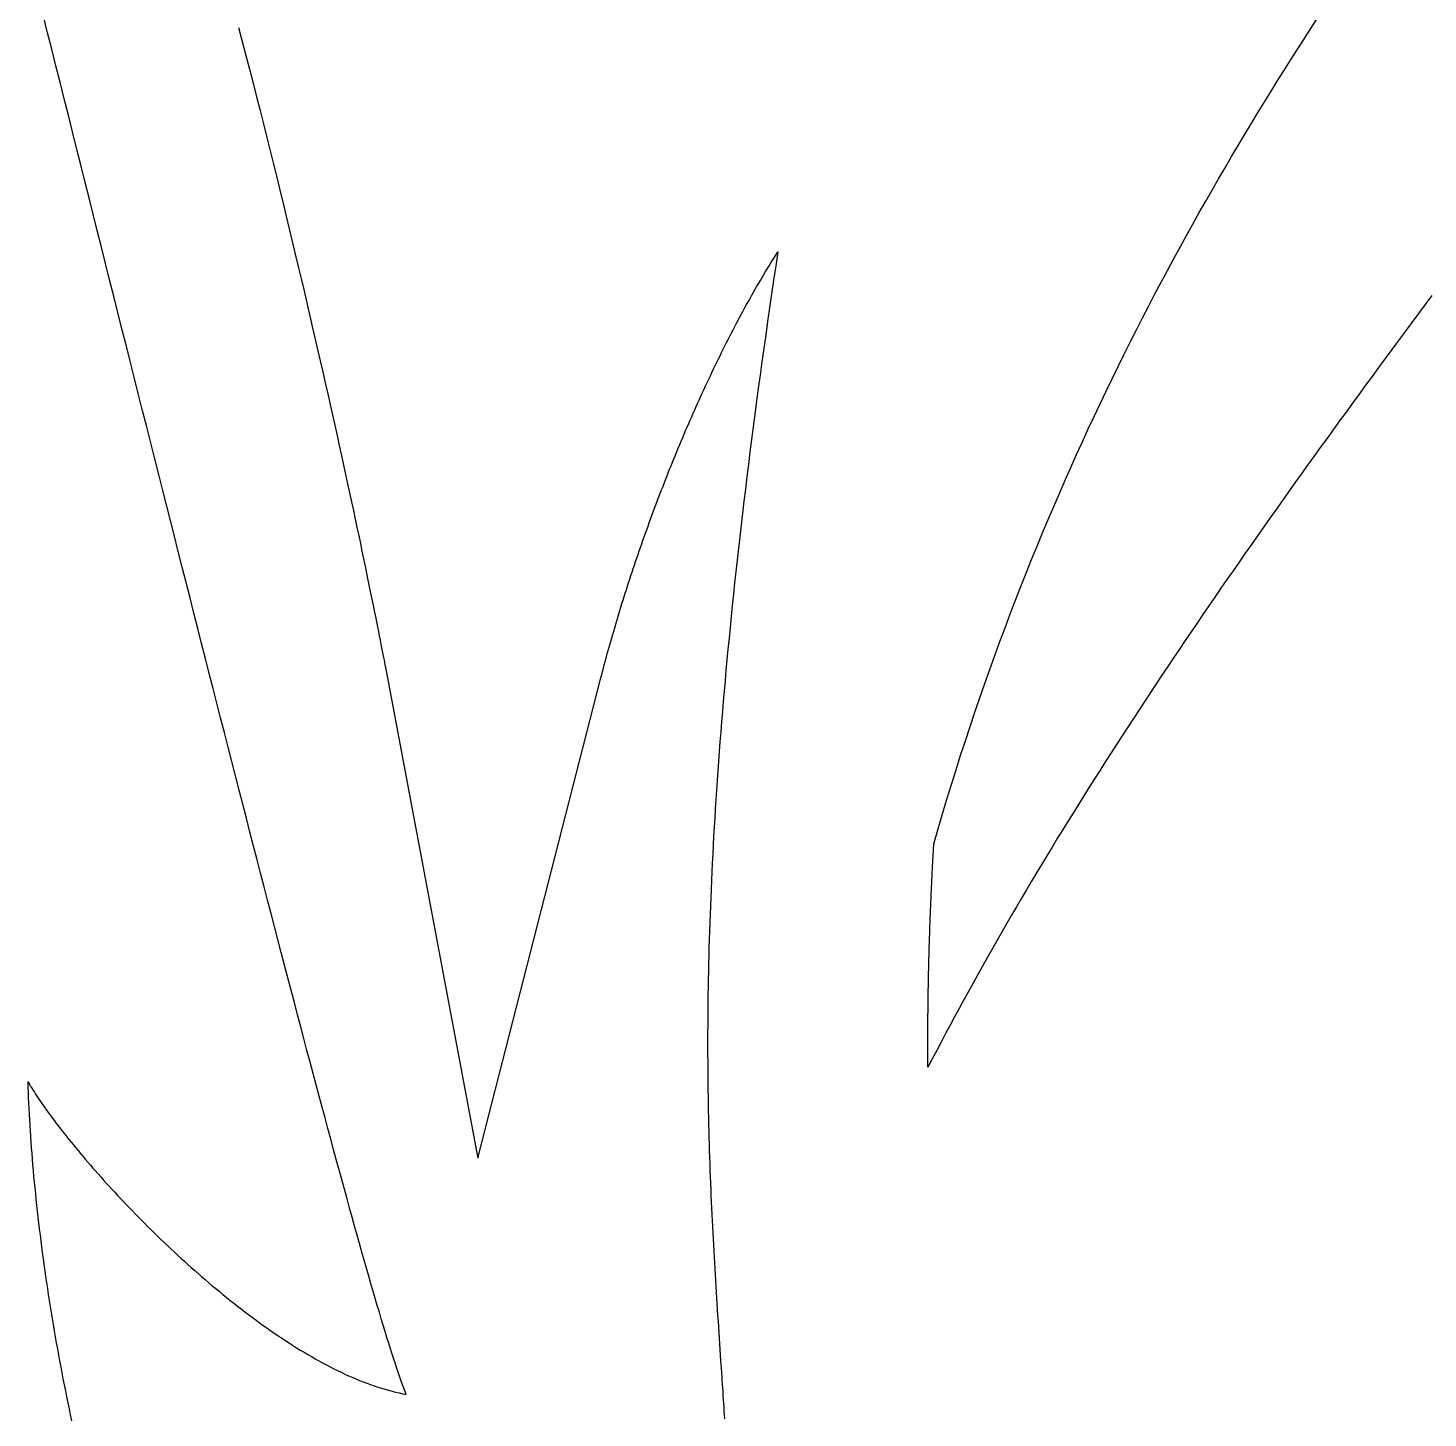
# Model space of a CAD drawing. Extents: x 5 to 105, y 2 to 136.
# Drawn here: x 77.77 to 86.14, y 38.68 to 46.99 of the extents above; entities that cross this region are included whole.
import ezdxf

# ---------------------------------------------------------------- set-up
doc = ezdxf.new("R2010")
doc.units = 0
doc.layers.get('0').update_dxf_attribs({"linetype": 'CONTINUOUS'})

msp = doc.modelspace()

# ---------------------------------------------------------------- linework, layer by layer
at = {"color": 7}
msp.add_lwpolyline([(79.9124, 43.1477), (80.4602, 40.2333), (81.1966, 43.1059)], dxfattribs=at)
for points in [[(80.0326, 38.82, 0), (80.0256, 38.8378, 0), (80.0183, 38.857, 0), (80.0107, 38.8776, 0), (80.0028, 38.8997, 0), (79.9945, 38.9232, 0), (79.986, 38.9481, 0), (79.9771, 38.9745, 0), (79.9679, 39.0022, 0), (79.9584, 39.0312, 0), (79.9486, 39.0617, 0), (79.9386, 39.0934, 0), (79.9282, 39.1265, 0), (79.9175, 39.1609, 0), (79.9065, 39.1967, 0), (79.8953, 39.2337, 0), (79.8837, 39.272, 0), (79.8719, 39.3115, 0), (79.8598, 39.3523, 0), (79.8474, 39.3943, 0), (79.8348, 39.4376, 0), (79.8219, 39.4821, 0), (79.8087, 39.5277, 0), (79.7953, 39.5746, 0), (79.7816, 39.6226, 0), (79.7676, 39.6718, 0), (79.7534, 39.7221, 0), (79.739, 39.7736, 0), (79.7242, 39.8261, 0), (79.7093, 39.8798, 0), (79.6941, 39.9346, 0), (79.6787, 39.9904, 0), (79.663, 40.0473, 0), (79.6471, 40.1053, 0), (79.631, 40.1642, 0), (79.6146, 40.2243, 0), (79.598, 40.2853, 0), (79.5812, 40.3473, 0), (79.5642, 40.4103, 0), (79.547, 40.4743, 0), (79.5295, 40.5392, 0), (79.5119, 40.6051, 0), (79.494, 40.6719, 0), (79.476, 40.7396, 0), (79.4577, 40.8082, 0), (79.4392, 40.8778, 0), (79.4206, 40.9482, 0), (79.4018, 41.0194, 0), (79.3827, 41.0915, 0), (79.3635, 41.1645, 0), (79.3441, 41.2383, 0), (79.3245, 41.3128, 0), (79.3048, 41.3882, 0), (79.2849, 41.4644, 0), (79.2648, 41.5413, 0), (79.2445, 41.619, 0), (79.2241, 41.6974, 0), (79.2035, 41.7766, 0), (79.1828, 41.8565, 0), (79.1619, 41.9371, 0), (79.1409, 42.0184, 0), (79.1197, 42.1003, 0), (79.0983, 42.183, 0), (79.0769, 42.2662, 0), (79.0552, 42.3501, 0), (79.0335, 42.4347, 0), (79.0116, 42.5198, 0), (78.9896, 42.6056, 0), (78.9674, 42.6919, 0), (78.9452, 42.7788, 0), (78.9228, 42.8663, 0), (78.9003, 42.9543, 0), (78.8777, 43.0428, 0), (78.8549, 43.1318, 0), (78.8321, 43.2214, 0), (78.8091, 43.3115, 0), (78.7861, 43.402, 0), (78.7629, 43.493, 0), (78.7397, 43.5844, 0), (78.7163, 43.6763, 0), (78.6929, 43.7686, 0), (78.6694, 43.8613, 0), (78.6458, 43.9544, 0), (78.6221, 44.0479, 0), (78.5983, 44.1418, 0), (78.5745, 44.236, 0), (78.5506, 44.3306, 0), (78.5266, 44.4255, 0), (78.5025, 44.5207, 0), (78.4784, 44.6163, 0), (78.4542, 44.7121, 0), (78.43, 44.8082, 0), (78.4057, 44.9045, 0), (78.3813, 45.0012, 0), (78.357, 45.098, 0), (78.3325, 45.1951, 0), (78.308, 45.2924, 0), (78.2835, 45.3899, 0), (78.259, 45.4876, 0), (78.2344, 45.5854, 0), (78.2097, 45.6834, 0), (78.1851, 45.7816, 0), (78.1604, 45.8798, 0), (78.1357, 45.9782, 0), (78.111, 46.0767, 0), (78.0863, 46.1753, 0), (78.0615, 46.274, 0), (78.0368, 46.3728, 0), (78.012, 46.4716, 0), (77.9873, 46.5704, 0), (77.9625, 46.6692, 0), (77.9377, 46.7681, 0), (77.913, 46.867, 0), (77.8882, 46.9658, 0), (77.8635, 47.0647, 0)], [(79.0304, 46.9973, 0), (79.0523, 46.9134, 0), (79.074, 46.8299, 0), (79.0954, 46.7469, 0), (79.1166, 46.6643, 0), (79.1375, 46.5822, 0), (79.1582, 46.5006, 0), (79.1787, 46.4196, 0), (79.1989, 46.3391, 0), (79.2188, 46.2591, 0), (79.2385, 46.1797, 0), (79.2579, 46.1009, 0), (79.2771, 46.0228, 0), (79.2961, 45.9452, 0), (79.3147, 45.8684, 0), (79.3331, 45.7921, 0), (79.3513, 45.7166, 0), (79.3692, 45.6418, 0), (79.3868, 45.5677, 0), (79.4042, 45.4944, 0), (79.4213, 45.4218, 0), (79.4381, 45.35, 0), (79.4546, 45.279, 0), (79.4709, 45.2088, 0), (79.487, 45.1395, 0), (79.5027, 45.071, 0), (79.5182, 45.0034, 0), (79.5334, 44.9367, 0), (79.5483, 44.8709, 0), (79.5629, 44.806, 0), (79.5773, 44.7421, 0), (79.5914, 44.6791, 0), (79.6052, 44.6171, 0), (79.6187, 44.5562, 0), (79.6319, 44.4962, 0), (79.6449, 44.4373, 0), (79.6575, 44.3795, 0), (79.6699, 44.3227, 0), (79.682, 44.267, 0), (79.6938, 44.2125, 0), (79.7052, 44.1591, 0), (79.7164, 44.1068, 0), (79.7274, 44.0557, 0), (79.738, 44.0058, 0), (79.7483, 43.9571, 0), (79.7583, 43.9096, 0), (79.768, 43.8634, 0), (79.7774, 43.8184, 0), (79.7865, 43.7747, 0), (79.7953, 43.7324, 0), (79.8038, 43.6913, 0), (79.812, 43.6516, 0), (79.8198, 43.6132, 0), (79.8274, 43.5762, 0), (79.8346, 43.5406, 0), (79.8416, 43.5064, 0), (79.8482, 43.4737, 0), (79.8545, 43.4424, 0), (79.8605, 43.4125, 0), (79.8662, 43.3842, 0), (79.8715, 43.3573, 0), (79.8765, 43.332, 0), (79.8812, 43.3082, 0), (79.8856, 43.286, 0), (79.8897, 43.2653, 0), (79.8934, 43.2463, 0), (79.8968, 43.2289, 0), (79.8999, 43.2131, 0), (79.9026, 43.1989, 0), (79.905, 43.1864, 0), (79.9071, 43.1757, 0), (79.9088, 43.1666, 0), (79.9103, 43.1592, 0), (79.9113, 43.1536, 0), (79.912, 43.1498, 0), (79.9124, 43.1477, 0)], [(83.188, 42.1139, 0), (83.2138, 42.2034, 0), (83.2399, 42.2924, 0), (83.2665, 42.3809, 0), (83.2935, 42.469, 0), (83.3208, 42.5565, 0), (83.3485, 42.6436, 0), (83.3766, 42.7303, 0), (83.4051, 42.8164, 0), (83.4339, 42.9021, 0), (83.4631, 42.9873, 0), (83.4926, 43.0721, 0), (83.5225, 43.1564, 0), (83.5527, 43.2402, 0), (83.5832, 43.3236, 0), (83.614, 43.4065, 0), (83.6452, 43.4889, 0), (83.6767, 43.5709, 0), (83.7085, 43.6524, 0), (83.7406, 43.7334, 0), (83.773, 43.814, 0), (83.8056, 43.8942, 0), (83.8386, 43.9738, 0), (83.8718, 44.0531, 0), (83.9053, 44.1318, 0), (83.9391, 44.2102, 0), (83.9731, 44.288, 0), (84.0074, 44.3655, 0), (84.042, 44.4424, 0), (84.0767, 44.519, 0), (84.1117, 44.5951, 0), (84.147, 44.6707, 0), (84.1824, 44.7459, 0), (84.2181, 44.8206, 0), (84.254, 44.8949, 0), (84.2901, 44.9688, 0), (84.3264, 45.0422, 0), (84.3629, 45.1152, 0), (84.3996, 45.1878, 0), (84.4365, 45.2599, 0), (84.4735, 45.3316, 0), (84.5107, 45.4028, 0), (84.5481, 45.4736, 0), (84.5856, 45.544, 0), (84.6233, 45.614, 0), (84.6612, 45.6835, 0), (84.6992, 45.7526, 0), (84.7373, 45.8212, 0), (84.7755, 45.8895, 0), (84.8139, 45.9573, 0), (84.8524, 46.0247, 0), (84.891, 46.0916, 0), (84.9297, 46.1582, 0), (84.9685, 46.2243, 0), (85.0074, 46.29, 0), (85.0464, 46.3553, 0), (85.0854, 46.4201, 0), (85.1246, 46.4846, 0), (85.1638, 46.5486, 0), (85.2031, 46.6122, 0), (85.2424, 46.6755, 0), (85.2818, 46.7382, 0), (85.3212, 46.8006, 0), (85.3607, 46.8626, 0), (85.4002, 46.9242, 0), (85.4398, 46.9853, 0), (85.4793, 47.0461, 0)], [(81.1966, 43.1059, 0), (81.2017, 43.1254, 0), (81.2068, 43.1451, 0), (81.212, 43.1648, 0), (81.2172, 43.1846, 0), (81.2225, 43.2044, 0), (81.2279, 43.2243, 0), (81.2334, 43.2443, 0), (81.2389, 43.2643, 0), (81.2445, 43.2844, 0), (81.2501, 43.3046, 0), (81.2559, 43.3248, 0), (81.2616, 43.345, 0), (81.2675, 43.3654, 0), (81.2734, 43.3857, 0), (81.2794, 43.4062, 0), (81.2854, 43.4266, 0), (81.2915, 43.4472, 0), (81.2977, 43.4677, 0), (81.3039, 43.4884, 0), (81.3102, 43.509, 0), (81.3166, 43.5297, 0), (81.323, 43.5505, 0), (81.3295, 43.5713, 0), (81.336, 43.5921, 0), (81.3426, 43.6129, 0), (81.3493, 43.6338, 0), (81.356, 43.6547, 0), (81.3628, 43.6757, 0), (81.3696, 43.6967, 0), (81.3765, 43.7177, 0), (81.3835, 43.7387, 0), (81.3905, 43.7598, 0), (81.3975, 43.7809, 0), (81.4047, 43.802, 0), (81.4118, 43.8232, 0), (81.4191, 43.8443, 0), (81.4263, 43.8655, 0), (81.4337, 43.8867, 0), (81.4411, 43.9079, 0), (81.4485, 43.9291, 0), (81.456, 43.9503, 0), (81.4636, 43.9716, 0), (81.4712, 43.9928, 0), (81.4789, 44.0141, 0), (81.4866, 44.0354, 0), (81.4943, 44.0566, 0), (81.5022, 44.0779, 0), (81.51, 44.0992, 0), (81.5179, 44.1205, 0), (81.5259, 44.1417, 0), (81.5339, 44.163, 0), (81.542, 44.1843, 0), (81.5501, 44.2055, 0), (81.5583, 44.2268, 0), (81.5665, 44.248, 0), (81.5747, 44.2693, 0), (81.583, 44.2905, 0), (81.5914, 44.3117, 0), (81.5998, 44.3329, 0), (81.6082, 44.354, 0), (81.6167, 44.3752, 0), (81.6252, 44.3963, 0), (81.6338, 44.4175, 0), (81.6424, 44.4385, 0), (81.6511, 44.4596, 0), (81.6598, 44.4807, 0), (81.6685, 44.5017, 0), (81.6773, 44.5227, 0), (81.6861, 44.5436, 0), (81.695, 44.5645, 0), (81.7039, 44.5854, 0), (81.7129, 44.6063, 0), (81.7219, 44.6271, 0), (81.7309, 44.6479, 0), (81.74, 44.6686, 0), (81.7491, 44.6893, 0), (81.7582, 44.71, 0), (81.7674, 44.7306, 0), (81.7766, 44.7512, 0), (81.7859, 44.7717, 0), (81.7952, 44.7922, 0), (81.8045, 44.8126, 0), (81.8139, 44.833, 0), (81.8233, 44.8533, 0), (81.8328, 44.8736, 0), (81.8422, 44.8938, 0), (81.8517, 44.9139, 0), (81.8613, 44.934, 0), (81.8709, 44.9541, 0), (81.8805, 44.974, 0), (81.8901, 44.994, 0), (81.8998, 45.0138, 0), (81.9095, 45.0336, 0), (81.9192, 45.0533, 0), (81.929, 45.0729, 0), (81.9388, 45.0925, 0), (81.9486, 45.112, 0), (81.9585, 45.1314, 0), (81.9684, 45.1508, 0), (81.9783, 45.17, 0), (81.9882, 45.1892, 0), (81.9982, 45.2083, 0), (82.0082, 45.2274, 0), (82.0182, 45.2463, 0), (82.0283, 45.2652, 0), (82.0383, 45.2839, 0), (82.0485, 45.3026, 0), (82.0586, 45.3212, 0), (82.0687, 45.3397, 0), (82.0789, 45.3581, 0), (82.0891, 45.3765, 0), (82.0993, 45.3947, 0), (82.1096, 45.4128, 0), (82.1199, 45.4308, 0), (82.1302, 45.4488, 0), (82.1405, 45.4666, 0), (82.1508, 45.4843, 0), (82.1612, 45.5019, 0), (82.1716, 45.5195, 0), (82.182, 45.5369, 0), (82.1924, 45.5542, 0), (82.2028, 45.5714, 0), (82.2133, 45.5884, 0), (82.2238, 45.6054, 0), (82.2343, 45.6222, 0), (82.2448, 45.639, 0), (82.2553, 45.6556, 0)], [(82.2553, 45.6556, 0), (82.2426, 45.5706, 0), (82.2301, 45.4863, 0), (82.2178, 45.4028, 0), (82.2057, 45.32, 0), (82.1939, 45.238, 0), (82.1824, 45.1567, 0), (82.171, 45.0761, 0), (82.1599, 44.9962, 0), (82.149, 44.917, 0), (82.1384, 44.8385, 0), (82.128, 44.7607, 0), (82.1177, 44.6836, 0), (82.1078, 44.6072, 0), (82.098, 44.5315, 0), (82.0884, 44.4565, 0), (82.0791, 44.3821, 0), (82.0699, 44.3084, 0), (82.061, 44.2353, 0), (82.0523, 44.1629, 0), (82.0438, 44.0912, 0), (82.0355, 44.0201, 0), (82.0274, 43.9496, 0), (82.0195, 43.8797, 0), (82.0117, 43.8105, 0), (82.0042, 43.7419, 0), (81.9969, 43.674, 0), (81.9898, 43.6066, 0), (81.9828, 43.5398, 0), (81.9761, 43.4737, 0), (81.9695, 43.4081, 0), (81.9632, 43.3431, 0), (81.957, 43.2788, 0), (81.9509, 43.2149, 0), (81.9451, 43.1517, 0), (81.9394, 43.089, 0), (81.934, 43.0269, 0), (81.9286, 42.9653, 0), (81.9235, 42.9043, 0), (81.9185, 42.8439, 0), (81.9137, 42.784, 0), (81.9091, 42.7246, 0), (81.9046, 42.6657, 0), (81.9003, 42.6074, 0), (81.8961, 42.5496, 0), (81.8921, 42.4923, 0), (81.8883, 42.4355, 0), (81.8846, 42.3792, 0), (81.881, 42.3234, 0), (81.8776, 42.2681, 0), (81.8744, 42.2132, 0), (81.8713, 42.1589, 0), (81.8683, 42.105, 0), (81.8655, 42.0516, 0), (81.8628, 41.9987, 0), (81.8603, 41.9462, 0), (81.8579, 41.8942, 0), (81.8556, 41.8426, 0), (81.8535, 41.7915, 0), (81.8515, 41.7408, 0), (81.8496, 41.6905, 0), (81.8478, 41.6407, 0), (81.8462, 41.5913, 0), (81.8447, 41.5423, 0), (81.8433, 41.4937, 0), (81.842, 41.4455, 0), (81.8409, 41.3977, 0), (81.8398, 41.3503, 0), (81.8389, 41.3033, 0), (81.8381, 41.2567, 0), (81.8374, 41.2104, 0), (81.8368, 41.1646, 0), (81.8363, 41.1191, 0), (81.8359, 41.0739, 0), (81.8356, 41.0291, 0), (81.8354, 40.9847, 0), (81.8353, 40.9406, 0), (81.8353, 40.8968, 0), (81.8354, 40.8534, 0), (81.8356, 40.8103, 0), (81.8358, 40.7675, 0), (81.8362, 40.725, 0), (81.8366, 40.6829, 0), (81.8372, 40.6411, 0), (81.8378, 40.5995, 0), (81.8385, 40.5583, 0), (81.8392, 40.5173, 0), (81.8401, 40.4767, 0), (81.841, 40.4363, 0), (81.8419, 40.3961, 0), (81.843, 40.3563, 0), (81.8441, 40.3167, 0), (81.8453, 40.2774, 0), (81.8466, 40.2383, 0), (81.8479, 40.1995, 0), (81.8492, 40.1609, 0), (81.8507, 40.1226, 0), (81.8522, 40.0844, 0), (81.8537, 40.0465, 0), (81.8553, 40.0089, 0), (81.8569, 39.9714, 0), (81.8586, 39.9342, 0), (81.8604, 39.8971, 0), (81.8621, 39.8603, 0), (81.864, 39.8236, 0), (81.8658, 39.7871, 0), (81.8677, 39.7508, 0), (81.8697, 39.7147, 0), (81.8716, 39.6788, 0), (81.8737, 39.643, 0), (81.8757, 39.6074, 0), (81.8778, 39.5719, 0), (81.8799, 39.5366, 0), (81.882, 39.5015, 0), (81.8841, 39.4664, 0), (81.8863, 39.4315, 0), (81.8885, 39.3968, 0), (81.8907, 39.3621, 0), (81.8929, 39.3276, 0), (81.8951, 39.2932, 0), (81.8973, 39.2588, 0), (81.8996, 39.2246, 0), (81.9018, 39.1905, 0), (81.9041, 39.1565, 0), (81.9064, 39.1225, 0), (81.9086, 39.0887, 0), (81.9109, 39.0549, 0), (81.9131, 39.0211, 0)], [(86.1659, 45.3931, 0), (86.1258, 45.3392, 0), (86.0859, 45.2853, 0), (86.046, 45.2315, 0), (86.0062, 45.1778, 0), (85.9666, 45.1241, 0), (85.927, 45.0705, 0), (85.8876, 45.0169, 0), (85.8483, 44.9634, 0), (85.8091, 44.9099, 0), (85.77, 44.8565, 0), (85.731, 44.8032, 0), (85.6921, 44.7499, 0), (85.6534, 44.6966, 0), (85.6147, 44.6434, 0), (85.5762, 44.5903, 0), (85.5379, 44.5372, 0), (85.4996, 44.4841, 0), (85.4615, 44.4312, 0), (85.4235, 44.3782, 0), (85.3856, 44.3253, 0), (85.3478, 44.2725, 0), (85.3102, 44.2197, 0), (85.2727, 44.1669, 0), (85.2354, 44.1142, 0), (85.1981, 44.0616, 0), (85.161, 44.009, 0), (85.1241, 43.9564, 0), (85.0873, 43.9039, 0), (85.0506, 43.8515, 0), (85.0141, 43.7991, 0), (84.9777, 43.7467, 0), (84.9414, 43.6944, 0), (84.9053, 43.6421, 0), (84.8693, 43.5899, 0), (84.8335, 43.5377, 0), (84.7979, 43.4856, 0), (84.7623, 43.4335, 0), (84.727, 43.3814, 0), (84.6918, 43.3294, 0), (84.6567, 43.2775, 0), (84.6218, 43.2255, 0), (84.587, 43.1737, 0), (84.5524, 43.1218, 0), (84.518, 43.07, 0), (84.4837, 43.0183, 0), (84.4496, 42.9666, 0), (84.4156, 42.9149, 0), (84.3819, 42.8633, 0), (84.3482, 42.8117, 0), (84.3148, 42.7601, 0), (84.2815, 42.7086, 0), (84.2484, 42.6571, 0), (84.2154, 42.6057, 0), (84.1826, 42.5543, 0), (84.15, 42.503, 0), (84.1176, 42.4516, 0), (84.0853, 42.4004, 0), (84.0532, 42.3491, 0), (84.0213, 42.2979, 0), (83.9896, 42.2467, 0), (83.958, 42.1956, 0), (83.9267, 42.1445, 0), (83.8955, 42.0934, 0), (83.8645, 42.0424, 0), (83.8336, 41.9914, 0), (83.803, 41.9404, 0), (83.7726, 41.8895, 0), (83.7423, 41.8386, 0), (83.7123, 41.7877, 0), (83.6824, 41.7369, 0), (83.6527, 41.6861, 0), (83.6232, 41.6354, 0), (83.5939, 41.5846, 0), (83.5649, 41.5339, 0), (83.536, 41.4832, 0), (83.5073, 41.4326, 0), (83.4788, 41.382, 0), (83.4505, 41.3314, 0), (83.4224, 41.2809, 0), (83.3945, 41.2303, 0), (83.3668, 41.1799, 0), (83.3394, 41.1294, 0), (83.3121, 41.079, 0), (83.2851, 41.0285, 0), (83.2582, 40.9782, 0), (83.2316, 40.9278, 0), (83.2052, 40.8775, 0), (83.179, 40.8272, 0), (83.153, 40.7769, 0)], [(83.153, 40.7769, 0), (83.1529, 40.7863, 0), (83.1529, 40.7956, 0), (83.1528, 40.805, 0), (83.1528, 40.8144, 0), (83.1527, 40.8238, 0), (83.1527, 40.8332, 0), (83.1526, 40.8426, 0), (83.1526, 40.8521, 0), (83.1525, 40.8616, 0), (83.1525, 40.8711, 0), (83.1525, 40.8806, 0), (83.1525, 40.8901, 0), (83.1525, 40.8996, 0), (83.1525, 40.9092, 0), (83.1525, 40.9188, 0), (83.1525, 40.9283, 0), (83.1525, 40.938, 0), (83.1525, 40.9476, 0), (83.1525, 40.9572, 0), (83.1525, 40.9669, 0), (83.1525, 40.9765, 0), (83.1526, 40.9862, 0), (83.1526, 40.996, 0), (83.1526, 41.0057, 0), (83.1527, 41.0154, 0), (83.1527, 41.0252, 0), (83.1528, 41.035, 0), (83.1529, 41.0448, 0), (83.1529, 41.0546, 0), (83.153, 41.0644, 0), (83.1531, 41.0743, 0), (83.1531, 41.0841, 0), (83.1532, 41.094, 0), (83.1533, 41.1039, 0), (83.1534, 41.1139, 0), (83.1535, 41.1238, 0), (83.1536, 41.1338, 0), (83.1537, 41.1438, 0), (83.1539, 41.1538, 0), (83.154, 41.1638, 0), (83.1541, 41.1738, 0), (83.1543, 41.1839, 0), (83.1544, 41.1939, 0), (83.1545, 41.204, 0), (83.1547, 41.2141, 0), (83.1548, 41.2243, 0), (83.155, 41.2344, 0), (83.1552, 41.2446, 0), (83.1553, 41.2548, 0), (83.1555, 41.265, 0), (83.1557, 41.2752, 0), (83.1559, 41.2855, 0), (83.1561, 41.2957, 0), (83.1563, 41.306, 0), (83.1565, 41.3163, 0), (83.1567, 41.3266, 0), (83.1569, 41.337, 0), (83.1572, 41.3473, 0), (83.1574, 41.3577, 0), (83.1576, 41.3681, 0), (83.1579, 41.3785, 0), (83.1581, 41.389, 0), (83.1584, 41.3995, 0), (83.1586, 41.4099, 0), (83.1589, 41.4204, 0), (83.1592, 41.431, 0), (83.1594, 41.4415, 0), (83.1597, 41.4521, 0), (83.16, 41.4627, 0), (83.1603, 41.4733, 0), (83.1606, 41.4839, 0), (83.1609, 41.4945, 0), (83.1612, 41.5052, 0), (83.1616, 41.5159, 0), (83.1619, 41.5266, 0), (83.1622, 41.5373, 0), (83.1626, 41.5481, 0), (83.1629, 41.5589, 0), (83.1633, 41.5697, 0), (83.1636, 41.5805, 0), (83.164, 41.5913, 0), (83.1644, 41.6022, 0), (83.1647, 41.613, 0), (83.1651, 41.6239, 0), (83.1655, 41.6349, 0), (83.1659, 41.6458, 0), (83.1663, 41.6568, 0), (83.1667, 41.6678, 0), (83.1671, 41.6788, 0), (83.1675, 41.6898, 0), (83.168, 41.7009, 0), (83.1684, 41.7119, 0), (83.1689, 41.723, 0), (83.1693, 41.7341, 0), (83.1698, 41.7453, 0), (83.1702, 41.7564, 0), (83.1707, 41.7676, 0), (83.1712, 41.7788, 0), (83.1716, 41.7901, 0), (83.1721, 41.8013, 0), (83.1726, 41.8126, 0), (83.1731, 41.8239, 0), (83.1736, 41.8352, 0), (83.1742, 41.8466, 0), (83.1747, 41.8579, 0), (83.1752, 41.8693, 0), (83.1758, 41.8807, 0), (83.1763, 41.8922, 0), (83.1769, 41.9036, 0), (83.1774, 41.9151, 0), (83.178, 41.9266, 0), (83.1785, 41.9381, 0), (83.1791, 41.9497, 0), (83.1797, 41.9613, 0), (83.1803, 41.9729, 0), (83.1809, 41.9845, 0), (83.1815, 41.9961, 0), (83.1821, 42.0078, 0), (83.1828, 42.0195, 0), (83.1834, 42.0312, 0), (83.184, 42.043, 0), (83.1847, 42.0547, 0), (83.1853, 42.0665, 0), (83.186, 42.0783, 0), (83.1866, 42.0902, 0), (83.1873, 42.102, 0), (83.188, 42.1139, 0)], [(78.033, 38.6613, 0), (78.0254, 38.6971, 0), (78.0179, 38.733, 0), (78.0105, 38.7689, 0), (78.0032, 38.8048, 0), (77.9959, 38.8407, 0), (77.9888, 38.8767, 0), (77.9818, 38.9127, 0), (77.9749, 38.9488, 0), (77.9681, 38.9848, 0), (77.9613, 39.0209, 0), (77.9547, 39.0569, 0), (77.9482, 39.093, 0), (77.9417, 39.1291, 0), (77.9354, 39.1652, 0), (77.9292, 39.2012, 0), (77.9231, 39.2373, 0), (77.9171, 39.2733, 0), (77.9112, 39.3093, 0), (77.9054, 39.3453, 0), (77.8997, 39.3813, 0), (77.8941, 39.4173, 0), (77.8886, 39.4532, 0), (77.8833, 39.4891, 0), (77.878, 39.5249, 0), (77.8729, 39.5607, 0), (77.8678, 39.5964, 0), (77.8629, 39.6321, 0), (77.8581, 39.6678, 0), (77.8534, 39.7033, 0), (77.8488, 39.7388, 0), (77.8444, 39.7743, 0), (77.84, 39.8096, 0), (77.8358, 39.8449, 0), (77.8317, 39.8802, 0), (77.8277, 39.9153, 0), (77.8239, 39.9503, 0), (77.8201, 39.9853, 0), (77.8165, 40.0201, 0), (77.813, 40.0549, 0), (77.8096, 40.0896, 0), (77.8063, 40.1241, 0), (77.8032, 40.1585, 0), (77.8002, 40.1929, 0), (77.7973, 40.2271, 0), (77.7946, 40.2612, 0), (77.7919, 40.2951, 0), (77.7894, 40.3289, 0), (77.7871, 40.3626, 0), (77.7848, 40.3962, 0), (77.7827, 40.4296, 0), (77.7807, 40.4629, 0), (77.7789, 40.496, 0), (77.7772, 40.529, 0), (77.7756, 40.5618, 0), (77.7741, 40.5944, 0), (77.7728, 40.6269, 0), (77.7716, 40.6592, 0), (77.7706, 40.6914, 0)], [(77.7706, 40.6914, 0), (77.7761, 40.6815, 0), (77.782, 40.6713, 0), (77.7882, 40.6608, 0), (77.7947, 40.65, 0), (77.8016, 40.6388, 0), (77.8087, 40.6274, 0), (77.8162, 40.6157, 0), (77.8241, 40.6036, 0), (77.8322, 40.5913, 0), (77.8407, 40.5788, 0), (77.8494, 40.5659, 0), (77.8585, 40.5528, 0), (77.8679, 40.5395, 0), (77.8775, 40.5258, 0), (77.8875, 40.512, 0), (77.8978, 40.4979, 0), (77.9083, 40.4835, 0), (77.9191, 40.469, 0), (77.9302, 40.4542, 0), (77.9416, 40.4392, 0), (77.9533, 40.4239, 0), (77.9652, 40.4085, 0), (77.9774, 40.3929, 0), (77.9899, 40.3771, 0), (78.0026, 40.3611, 0), (78.0156, 40.3449, 0), (78.0289, 40.3285, 0), (78.0423, 40.312, 0), (78.0561, 40.2953, 0), (78.0701, 40.2785, 0), (78.0843, 40.2615, 0), (78.0987, 40.2443, 0), (78.1134, 40.227, 0), (78.1283, 40.2096, 0), (78.1435, 40.1921, 0), (78.1588, 40.1744, 0), (78.1744, 40.1566, 0), (78.1902, 40.1387, 0), (78.2062, 40.1207, 0), (78.2224, 40.1026, 0), (78.2388, 40.0844, 0), (78.2555, 40.0661, 0), (78.2723, 40.0477, 0), (78.2893, 40.0293, 0), (78.3065, 40.0108, 0), (78.3239, 39.9922, 0), (78.3414, 39.9736, 0), (78.3592, 39.9549, 0), (78.3771, 39.9362, 0), (78.3952, 39.9174, 0), (78.4135, 39.8986, 0), (78.4319, 39.8798, 0), (78.4505, 39.8609, 0), (78.4693, 39.8421, 0), (78.4882, 39.8232, 0), (78.5073, 39.8043, 0), (78.5265, 39.7854, 0), (78.5459, 39.7666, 0), (78.5654, 39.7477, 0), (78.585, 39.7289, 0), (78.6048, 39.7101, 0), (78.6247, 39.6913, 0), (78.6447, 39.6725, 0), (78.6649, 39.6538, 0), (78.6852, 39.6352, 0), (78.7056, 39.6166, 0), (78.7261, 39.598, 0), (78.7467, 39.5796, 0), (78.7674, 39.5612, 0), (78.7882, 39.5428, 0), (78.8092, 39.5246, 0), (78.8302, 39.5065, 0), (78.8513, 39.4884, 0), (78.8725, 39.4705, 0), (78.8938, 39.4526, 0), (78.9152, 39.4349, 0), (78.9366, 39.4173, 0), (78.9582, 39.3998, 0), (78.9798, 39.3825, 0), (79.0014, 39.3653, 0), (79.0232, 39.3482, 0), (79.045, 39.3313, 0), (79.0668, 39.3145, 0), (79.0887, 39.2979, 0), (79.1107, 39.2815, 0), (79.1327, 39.2652, 0), (79.1548, 39.2491, 0), (79.1768, 39.2332, 0), (79.199, 39.2175, 0), (79.2211, 39.202, 0), (79.2433, 39.1867, 0), (79.2655, 39.1716, 0), (79.2878, 39.1567, 0), (79.31, 39.142, 0), (79.3323, 39.1276, 0), (79.3546, 39.1134, 0), (79.3769, 39.0994, 0), (79.3992, 39.0857, 0), (79.4215, 39.0722, 0), (79.4438, 39.059, 0), (79.4661, 39.046, 0), (79.4884, 39.0333, 0), (79.5107, 39.0209, 0), (79.5329, 39.0087, 0), (79.5552, 38.9969, 0), (79.5774, 38.9853, 0), (79.5996, 38.974, 0), (79.6217, 38.9631, 0), (79.6439, 38.9524, 0), (79.666, 38.9421, 0), (79.688, 38.932, 0), (79.71, 38.9223, 0), (79.732, 38.913, 0), (79.7539, 38.9039, 0), (79.7758, 38.8953, 0), (79.7976, 38.8869, 0), (79.8193, 38.8789, 0), (79.841, 38.8713, 0), (79.8626, 38.8641, 0), (79.8841, 38.8572, 0), (79.9056, 38.8507, 0), (79.927, 38.8446, 0), (79.9483, 38.8389, 0), (79.9695, 38.8336, 0), (79.9906, 38.8286, 0), (80.0117, 38.8241, 0), (80.0326, 38.82, 0)], [(81.9132, 39.0211, 0), (81.9147, 38.9978, 0), (81.9163, 38.9744, 0), (81.9179, 38.9512, 0), (81.9194, 38.9279, 0), (81.921, 38.9048, 0), (81.9225, 38.8816, 0), (81.924, 38.8585, 0), (81.9256, 38.8354, 0), (81.9271, 38.8124, 0), (81.9286, 38.7894, 0), (81.9301, 38.7664, 0), (81.9316, 38.7434, 0), (81.9331, 38.7205, 0), (81.9345, 38.6976, 0), (81.936, 38.6747, 0)]]:
    msp.add_polyline3d(points, dxfattribs=at)

doc.saveas('drawing.dxf')
